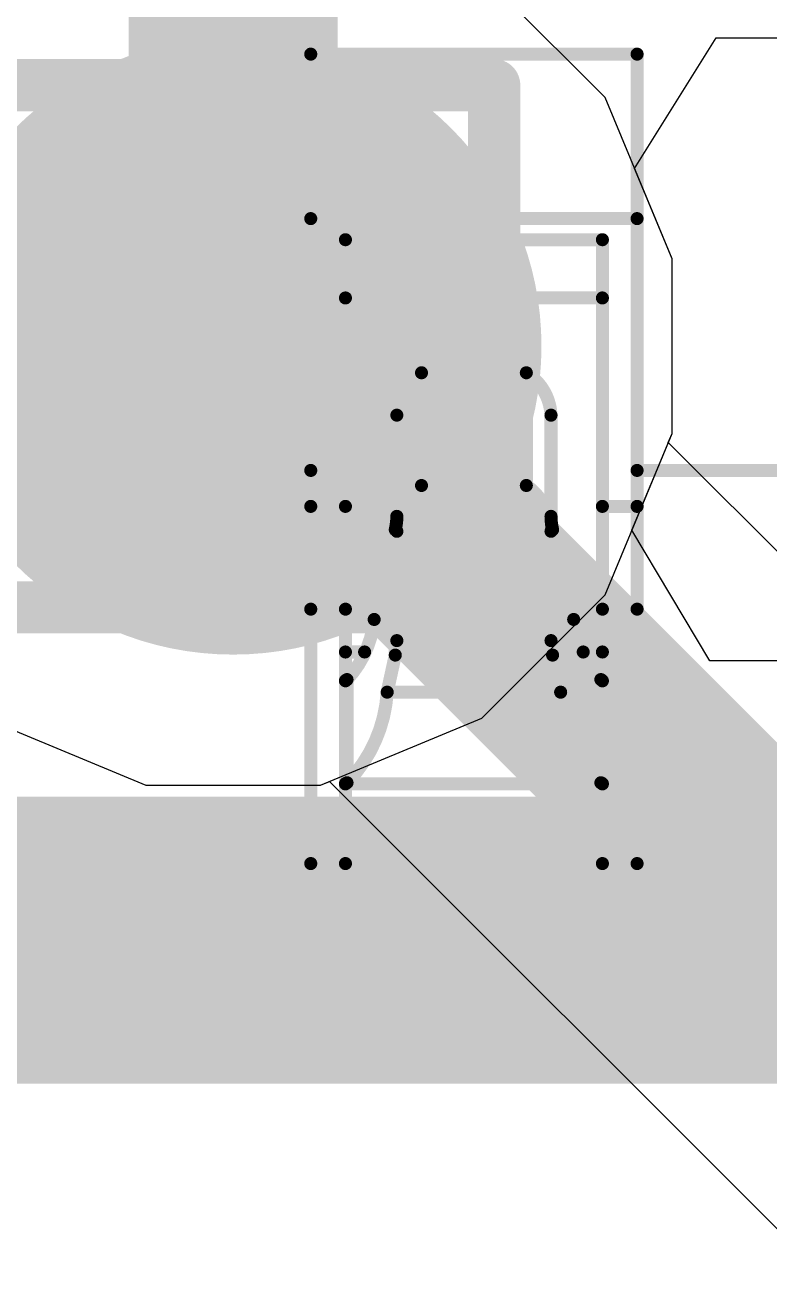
# Model space of a CAD drawing. Header units: inches. Extents: x -6 to 5433, y -4 to 5447.
# Drawn here: x 9.413 to 10.137, y 29.897 to 31.103 of the extents above; entities that cross this region are included whole.
import ezdxf

# ---------------------------------------------------------------- set-up
doc = ezdxf.new("R2010")
doc.units = ezdxf.units.IN
for name, color, linetype in [('Bottom Layer', 5, 'Continuous'), ('Drill Drawing', 1, 'Continuous'), ('Ground', 16, 'Continuous'), ('Mechanical 4', 56, 'Continuous'), ('Power', 76, 'Continuous'), ('Top Layer', 1, 'Continuous'), ('Via Holes', 16, 'Continuous')]:
    doc.layers.add(name, color=color, linetype=linetype)

msp = doc.modelspace()

# ---------------------------------------------------------------- hatches: boundary and pattern name
at = {"layer": 'Bottom Layer'}
h = msp.add_hatch(color=5, dxfattribs=at)
edge = h.paths.add_edge_path()
edge.add_arc((9.6156272, 30.79074868), 0.2999994, 0, 360)
at = {"layer": 'Ground'}
h = msp.add_hatch(color=16, dxfattribs=at)
edge = h.paths.add_edge_path()
edge.add_arc((9.6156272, 30.79074868), 0.2999994, 0, 360)
at = {"layer": 'Power'}
h = msp.add_hatch(color=76, dxfattribs=at)
edge = h.paths.add_edge_path()
edge.add_arc((9.6156272, 30.79074868), 0.2999994, 0, 360)
at = {"layer": 'Top Layer'}
h = msp.add_hatch(color=1, dxfattribs=at)
edge = h.paths.add_edge_path()
edge.add_arc((9.6156272, 30.79074868), 0.2999994, 0, 360)
at = {"layer": 'Via Holes'}
h = msp.add_hatch(color=7, dxfattribs=at)
edge = h.paths.add_edge_path()
edge.add_arc((9.6156272, 30.79074868), 0.1499997, 0, 360)

# ---------------------------------------------------------------- linework, layer by layer
at = {"layer": 'Bottom Layer'}
for p, q in [((9.977617839999999, 31.03262272), (9.85750124, 31.15273932)), ((10.0426266, 30.87568374), (9.977617839999999, 31.03262272)), ((10.0426266, 30.70581362), (10.0426266, 30.87568374)), ((10.00367062, 30.61177012), (10.0426266, 30.70581362)), ((10.07944644, 30.48476758), (10.00367062, 30.61177012)), ((14.45722534, 30.48476758), (10.07944644, 30.48476758))]:
    msp.add_line(p, q, dxfattribs=at)
for points in [[(9.6156272, 30.8719728, 0.2032, 0.2032, 0), (9.6156272, 32.2802758, 0.2032, 0.2032, 0)], [(9.6156272, 30.79074868, 0.2032, 0.2032, 0), (9.6156272, 30.8719728, 0.2032, 0.2032, 0)], [(4.55450194, 30.2128428, 0.2794, 0.2794, 0), (14.47733452, 30.2128428, 0.2794, 0.2794, 0)]]:
    msp.add_lwpolyline(points, format="xyseb", dxfattribs=at)
for points in [[(9.5648272, 30.8719728, 0.1016, 0.1016, 1), (9.6664272, 30.8719728, 0.1016, 0.1016, 1)], [(9.5648272, 30.8719728, 0.1016, 0.1016, 1), (9.6664272, 30.8719728, 0.1016, 0.1016, 1)], [(9.5648272, 30.79074868, 0.1016, 0.1016, 1), (9.6664272, 30.79074868, 0.1016, 0.1016, 1)]]:
    msp.add_lwpolyline(points, format="xyseb", close=True, dxfattribs=at)
at = {"layer": 'Drill Drawing'}
for points in [[(9.3616272, 31.04474868, 0.0508, 0.0508, 0), (9.8696272, 31.04474868, 0.0508, 0.0508, 0)], [(9.8696272, 30.53674868, 0.0508, 0.0508, 0), (9.8696272, 31.04474868, 0.0508, 0.0508, 0)], [(9.4632272, 30.94314868, 0.0508, 0.0508, 0), (9.7680272, 30.94314868, 0.0508, 0.0508, 0)], [(9.4632272, 30.63834868, 0.0508, 0.0508, 0), (9.4632272, 30.94314868, 0.0508, 0.0508, 0)], [(9.7680272, 30.63834868, 0.0508, 0.0508, 0), (9.7680272, 30.94314868, 0.0508, 0.0508, 0)], [(9.4632272, 30.63834868, 0.0508, 0.0508, 0), (9.7680272, 30.63834868, 0.0508, 0.0508, 0)], [(9.3616272, 30.53674868, 0.0508, 0.0508, 0), (9.8696272, 30.53674868, 0.0508, 0.0508, 0)]]:
    msp.add_lwpolyline(points, format="xyseb", dxfattribs=at)
for points in [[(9.8569272, 31.04474868, 0.0254, 0.0254, 1), (9.8823272, 31.04474868, 0.0254, 0.0254, 1)], [(9.8569272, 31.04474868, 0.0254, 0.0254, 1), (9.8823272, 31.04474868, 0.0254, 0.0254, 1)], [(9.4505272, 30.94314868, 0.0254, 0.0254, 1), (9.4759272, 30.94314868, 0.0254, 0.0254, 1)], [(9.4505272, 30.94314868, 0.0254, 0.0254, 1), (9.4759272, 30.94314868, 0.0254, 0.0254, 1)], [(9.7553272, 30.94314868, 0.0254, 0.0254, 1), (9.7807272, 30.94314868, 0.0254, 0.0254, 1)], [(9.7553272, 30.94314868, 0.0254, 0.0254, 1), (9.7807272, 30.94314868, 0.0254, 0.0254, 1)], [(9.4505272, 30.63834868, 0.0254, 0.0254, 1), (9.4759272, 30.63834868, 0.0254, 0.0254, 1)], [(9.4505272, 30.63834868, 0.0254, 0.0254, 1), (9.4759272, 30.63834868, 0.0254, 0.0254, 1)], [(9.7553272, 30.63834868, 0.0254, 0.0254, 1), (9.7807272, 30.63834868, 0.0254, 0.0254, 1)], [(9.7553272, 30.63834868, 0.0254, 0.0254, 1), (9.7807272, 30.63834868, 0.0254, 0.0254, 1)], [(9.8569272, 30.53674868, 0.0254, 0.0254, 1), (9.8823272, 30.53674868, 0.0254, 0.0254, 1)], [(9.8569272, 30.53674868, 0.0254, 0.0254, 1), (9.8823272, 30.53674868, 0.0254, 0.0254, 1)]]:
    msp.add_lwpolyline(points, format="xyseb", close=True, dxfattribs=at)
at = {"layer": 'Ground'}
for p, q in [((9.977617839999999, 31.03262272), (9.85750124, 31.15273932)), ((10.0426266, 30.87568374), (9.977617839999999, 31.03262272)), ((10.0426266, 30.70581362), (10.0426266, 30.87568374)), ((9.977617839999999, 30.54887464), (10.0426266, 30.70581362)), ((9.85750124, 30.42875804), (9.977617839999999, 30.54887464)), ((9.37375316, 30.42875804), (9.53069214, 30.36374928)), ((9.70056226, 30.36374928), (9.85750124, 30.42875804)), ((9.53069214, 30.36374928), (9.70056226, 30.36374928))]:
    msp.add_line(p, q, dxfattribs=at)
at = {"layer": 'Mechanical 4'}
for points in [[(9.691154099999999, 31.07494674, 0.0127, 0.0127, 0), (10.0086541, 31.07494674, 0.0127, 0.0127, 0)], [(9.691154099999999, 30.28744514, 0.0127, 0.0127, 0), (9.691154099999999, 31.07494674, 0.0127, 0.0127, 0)], [(10.0086541, 30.66994628, 0.0127, 0.0127, 0), (10.0086541, 31.07494674, 0.0127, 0.0127, 0)], [(9.691154099999999, 30.91494452, 0.0127, 0.0127, 0), (10.0086541, 30.91494452, 0.0127, 0.0127, 0)], [(9.72490562, 30.89440862, 0.0127, 0.0127, 0), (9.974905119999999, 30.89440862, 0.0127, 0.0127, 0)], [(9.72490562, 30.28744514, 0.0127, 0.0127, 0), (9.72490562, 30.89440862, 0.0127, 0.0127, 0)], [(9.974905119999999, 30.28744514, 0.0127, 0.0127, 0), (9.974905119999999, 30.89440862, 0.0127, 0.0127, 0)], [(9.72490562, 30.83773868, 0.0127, 0.0127, 0), (9.974905119999999, 30.83773868, 0.0127, 0.0127, 0)], [(9.774905519999999, 30.72369522, 0.0127, 0.0127, -0.2473774344944057), (9.7989136, 30.76494482, 0.0127, 0.0127, 0)], [(9.79891614, 30.76494482, 0.0127, 0.0127, 0), (9.900894599999999, 30.76494482, 0.0127, 0.0127, 0)], [(9.79891614, 30.65528286, 0.0127, 0.0127, 0), (9.79891614, 30.76494482, 0.0127, 0.0127, 0)], [(9.900894599999999, 30.65528286, 0.0127, 0.0127, 0), (9.900894599999999, 30.76494482, 0.0127, 0.0127, 0)], [(9.90089714, 30.76494482, 0.0127, 0.0127, -0.2473774344944055), (9.92490522, 30.72369522, 0.0127, 0.0127, 0)], [(9.774905519999999, 30.50434844, 0.0127, 0.0127, 0), (9.774905519999999, 30.72369522, 0.0127, 0.0127, 0)], [(9.92490522, 30.50434844, 0.0127, 0.0127, 0), (9.92490522, 30.72369522, 0.0127, 0.0127, 0)], [(9.3736541, 30.66994628, 0.0127, 0.0127, 0), (9.691154099999999, 30.66994628, 0.0127, 0.0127, 0)], [(10.0086541, 30.66994628, 0.0127, 0.0127, 0), (10.3261541, 30.66994628, 0.0127, 0.0127, 0)], [(10.0086541, 30.28744514, 0.0127, 0.0127, 0), (10.0086541, 30.66994628, 0.0127, 0.0127, 0)], [(9.774905519999999, 30.61071348, 0.0127, 0.0127, -0.2374800627721871), (9.7989136, 30.6552854, 0.0127, 0.0127, 0)], [(9.79891614, 30.65528286, 0.0127, 0.0127, 0), (9.900894599999999, 30.65528286, 0.0127, 0.0127, 0)], [(9.90089714, 30.6552854, 0.0127, 0.0127, -0.2374800627721868), (9.92490522, 30.61071348, 0.0127, 0.0127, 0)], [(9.691154099999999, 30.63494508, 0.0127, 0.0127, 0), (9.72490562, 30.63494508, 0.0127, 0.0127, 0)], [(9.974905119999999, 30.63494508, 0.0127, 0.0127, 0), (10.0086541, 30.63494508, 0.0127, 0.0127, 0)], [(9.774905519999999, 30.62525752, 0.0127, 0.0127, -0.05786385222358645), (9.773386599999998, 30.61223494, 0.0127, 0.0127, 0)], [(9.92642414, 30.61223494, 0.0127, 0.0127, -0.05786385222314867), (9.92490522, 30.62525752, 0.0127, 0.0127, 0)], [(9.752863399999999, 30.5249453, 0.0127, 0.0127, 0), (9.773386599999998, 30.61223494, 0.0127, 0.0127, 0)], [(9.773386599999998, 30.49027684, 0.0127, 0.0127, 0), (9.773386599999998, 30.61223494, 0.0127, 0.0127, 0)], [(9.92642414, 30.61223494, 0.0127, 0.0127, 0), (9.9469448, 30.5249453, 0.0127, 0.0127, 0)], [(9.92642414, 30.49027684, 0.0127, 0.0127, 0), (9.92642414, 30.61223494, 0.0127, 0.0127, 0)], [(9.691154099999999, 30.53494528, 0.0127, 0.0127, 0), (9.72490562, 30.53494528, 0.0127, 0.0127, 0)], [(9.974905119999999, 30.53494528, 0.0127, 0.0127, 0), (10.0086541, 30.53494528, 0.0127, 0.0127, 0)], [(9.75286594, 30.52494784, 0.0127, 0.0127, -0.1625906327552088), (9.72642454, 30.46645418, 0.0127, 0.0127, 0)], [(9.973386199999998, 30.46645418, 0.0127, 0.0127, -0.1625906327552086), (9.9469448, 30.52494784, 0.0127, 0.0127, 0)], [(9.774905519999999, 30.50434844, 0.0127, 0.0127, -0.05365793627952005), (9.773386599999998, 30.49027684, 0.0127, 0.0127, 0)], [(9.92642414, 30.49027684, 0.0127, 0.0127, -0.0536579362795205), (9.92490522, 30.50434844, 0.0127, 0.0127, 0)], [(9.72490562, 30.49328166, 0.0127, 0.0127, 0), (9.743566999999999, 30.49328166, 0.0127, 0.0127, 0)], [(9.765532919999998, 30.45417836, 0.0127, 0.0127, 0), (9.773386599999998, 30.49027684, 0.0127, 0.0127, 0)], [(9.92642414, 30.49027684, 0.0127, 0.0127, 0), (9.93427782, 30.45417836, 0.0127, 0.0127, 0)], [(9.95624374, 30.49328166, 0.0127, 0.0127, 0), (9.974905119999999, 30.49328166, 0.0127, 0.0127, 0)], [(9.725152, 30.46559312, 0.0127, 0.0127, -0.02446223675025023), (9.725289159999999, 30.4657125, 0.0127, 0.0127, 0)], [(9.7252917, 30.46570996, 0.0127, 0.0127, -0.01372918957908122), (9.7254695, 30.46584458, 0.0127, 0.0127, 0)], [(9.7254695, 30.46584458, 0.0127, 0.0127, -0.008119992630776871), (9.725680319999999, 30.46598682, 0.0127, 0.0127, 0)], [(9.72567778, 30.46598936, 0.0127, 0.0127, -0.004820635627632381), (9.725914, 30.46613922, 0.0127, 0.0127, 0)], [(9.725914, 30.46613922, 0.0127, 0.0127, 0), (9.72642454, 30.46645418, 0.0127, 0.0127, 0)], [(9.72642454, 30.36607592, 0.0127, 0.0127, 0), (9.72642454, 30.46645418, 0.0127, 0.0127, 0)], [(9.973386199999998, 30.46645418, 0.0127, 0.0127, 0), (9.9736529, 30.46629416, 0.0127, 0.0127, 0)], [(9.973386199999998, 30.36607592, 0.0127, 0.0127, 0), (9.973386199999998, 30.46645418, 0.0127, 0.0127, 0)], [(9.9736529, 30.46629416, 0.0127, 0.0127, 0), (9.97391198, 30.46613414, 0.0127, 0.0127, 0)], [(9.97390944, 30.4661316, 0.0127, 0.0127, -0.006054857866160066), (9.9741482, 30.46598174, 0.0127, 0.0127, 0)], [(9.974150739999999, 30.46598428, 0.0127, 0.0127, -0.0107369692733791), (9.974356479999999, 30.46584204, 0.0127, 0.0127, 0)], [(9.974356479999999, 30.4658395, 0.0127, 0.0127, -0.0185623709635846), (9.97452158, 30.4657125, 0.0127, 0.0127, 0)], [(9.97452158, 30.46571504, 0.0127, 0.0127, -0.02338621049356624), (9.97464604, 30.4655982, 0.0127, 0.0127, 0)], [(9.72490562, 30.46521466, 0.0127, 0.0127, -0.01102176072672836), (9.724941179999998, 30.46530102, 0.0127, 0.0127, 0)], [(9.724941179999998, 30.46530102, 0.0127, 0.0127, -0.02840440640383956), (9.7249869, 30.46538992, 0.0127, 0.0127, 0)], [(9.7249869, 30.46538992, 0.0127, 0.0127, -0.03504147046884615), (9.72505294, 30.46548644, 0.0127, 0.0127, 0)], [(9.72505294, 30.46548644, 0.0127, 0.0127, -0.03231858316126288), (9.725152, 30.46559312, 0.0127, 0.0127, 0)], [(9.765532919999998, 30.4541809, 0.0127, 0.0127, -0.1798939642534223), (9.72642454, 30.36607592, 0.0127, 0.0127, 0)], [(9.765532919999998, 30.45417836, 0.0127, 0.0127, 0), (9.93427782, 30.45417836, 0.0127, 0.0127, 0)], [(9.973386199999998, 30.36607592, 0.0127, 0.0127, -0.1798939642534224), (9.93427782, 30.4541809, 0.0127, 0.0127, 0)], [(9.97464604, 30.46559565999999, 0.0127, 0.0127, -0.05432145112653881), (9.97480606, 30.465395, 0.0127, 0.0127, 0)], [(9.9748086, 30.46539754, 0.0127, 0.0127, -0.02859688052508935), (9.97490766, 30.46521466, 0.0127, 0.0127, 0)], [(9.72490562, 30.36514628, 0.0127, 0.0127, -0.01323430979755779), (9.724941179999998, 30.36521231999999, 0.0127, 0.0127, 0)], [(9.72490562, 30.36494562, 0.0127, 0.0127, 0), (9.974905119999999, 30.36494562, 0.0127, 0.0127, 0)], [(9.724941179999998, 30.36521231999999, 0.0127, 0.0127, -0.0326886291119047), (9.7249869, 30.36528089999999, 0.0127, 0.0127, 0)], [(9.7249869, 30.36527582, 0.0127, 0.0127, -0.03744583034030021), (9.72505294, 30.36534948, 0.0127, 0.0127, 0)], [(9.72505294, 30.36534948, 0.0127, 0.0127, -0.03188120464724933), (9.725152, 30.36542822, 0.0127, 0.0127, 0)], [(9.725149459999999, 30.36543076, 0.0127, 0.0127, -0.02261994769567007), (9.725289159999999, 30.3655222, 0.0127, 0.0127, 0)], [(9.725289159999999, 30.36551966, 0.0127, 0.0127, -0.01220889250601267), (9.72546696, 30.36561872, 0.0127, 0.0127, 0)], [(9.72546696, 30.36561872, 0.0127, 0.0127, -0.007070305423330079), (9.72567778, 30.3657254, 0.0127, 0.0127, 0)], [(9.72567778, 30.3657254, 0.0127, 0.0127, 0), (9.725914, 30.3658397, 0.0127, 0.0127, 0)], [(9.725914, 30.3658397, 0.0127, 0.0127, 0), (9.72642454, 30.36607592, 0.0127, 0.0127, 0)], [(9.973386199999998, 30.36607592, 0.0127, 0.0127, 0), (9.9736529, 30.365954, 0.0127, 0.0127, 0)], [(9.9736529, 30.365954, 0.0127, 0.0127, 0), (9.97391198, 30.36583716, 0.0127, 0.0127, 0)], [(9.97391198, 30.36583716, 0.0127, 0.0127, -0.005205334041527437), (9.974150739999999, 30.3657254, 0.0127, 0.0127, 0)], [(9.9741482, 30.36572286, 0.0127, 0.0127, -0.009375622332662158), (9.97435394, 30.36561618, 0.0127, 0.0127, 0)], [(9.97435394, 30.36561618, 0.0127, 0.0127, -0.01668702488836199), (9.97452158, 30.36551966, 0.0127, 0.0127, 0)], [(9.97452158, 30.36551966, 0.0127, 0.0127, -0.02199391689769348), (9.97464604, 30.3654333, 0.0127, 0.0127, 0)], [(9.974643499999999, 30.3654333, 0.0127, 0.0127, -0.02675089189588131), (9.97473748, 30.36535456, 0.0127, 0.0127, 0)], [(9.97474002, 30.36535456, 0.0127, 0.0127, -0.02828763806460668), (9.9748086, 30.36528344, 0.0127, 0.0127, 0)], [(9.9748086, 30.36528344, 0.0127, 0.0127, -0.03260546161740036), (9.974905119999999, 30.36514628, 0.0127, 0.0127, 0)], [(9.691154099999999, 30.28744514, 0.0127, 0.0127, 0), (10.0086541, 30.28744514, 0.0127, 0.0127, 0)]]:
    msp.add_lwpolyline(points, format="xyseb", dxfattribs=at)
for points in [[(9.6879791, 31.07494674, 0.00635, 0.00635, 1), (9.6943291, 31.07494674, 0.00635, 0.00635, 1)], [(9.6879791, 31.07494674, 0.00635, 0.00635, 1), (9.6943291, 31.07494674, 0.00635, 0.00635, 1)], [(10.0054791, 31.07494674, 0.00635, 0.00635, 1), (10.0118291, 31.07494674, 0.00635, 0.00635, 1)], [(10.0054791, 31.07494674, 0.00635, 0.00635, 1), (10.0118291, 31.07494674, 0.00635, 0.00635, 1)], [(9.6879791, 30.91494452, 0.00635, 0.00635, 1), (9.6943291, 30.91494452, 0.00635, 0.00635, 1)], [(10.0054791, 30.91494452, 0.00635, 0.00635, 1), (10.0118291, 30.91494452, 0.00635, 0.00635, 1)], [(9.721730619999999, 30.89440862, 0.00635, 0.00635, 1), (9.728080619999998, 30.89440862, 0.00635, 0.00635, 1)], [(9.721730619999999, 30.89440862, 0.00635, 0.00635, 1), (9.728080619999998, 30.89440862, 0.00635, 0.00635, 1)], [(9.971730119999998, 30.89440862, 0.00635, 0.00635, 1), (9.97808012, 30.89440862, 0.00635, 0.00635, 1)], [(9.971730119999998, 30.89440862, 0.00635, 0.00635, 1), (9.97808012, 30.89440862, 0.00635, 0.00635, 1)], [(9.721730619999999, 30.83773868, 0.00635, 0.00635, 1), (9.728080619999998, 30.83773868, 0.00635, 0.00635, 1)], [(9.971730119999998, 30.83773868, 0.00635, 0.00635, 1), (9.97808012, 30.83773868, 0.00635, 0.00635, 1)], [(9.795738599999998, 30.76494482, 0.00635, 0.00635, 1), (9.8020886, 30.76494482, 0.00635, 0.00635, 1)], [(9.795741139999999, 30.76494482, 0.00635, 0.00635, 1), (9.80209114, 30.76494482, 0.00635, 0.00635, 1)], [(9.795741139999999, 30.76494482, 0.00635, 0.00635, 1), (9.80209114, 30.76494482, 0.00635, 0.00635, 1)], [(9.8977196, 30.76494482, 0.00635, 0.00635, 1), (9.9040696, 30.76494482, 0.00635, 0.00635, 1)], [(9.8977196, 30.76494482, 0.00635, 0.00635, 1), (9.9040696, 30.76494482, 0.00635, 0.00635, 1)], [(9.89772214, 30.76494482, 0.00635, 0.00635, 1), (9.904072139999998, 30.76494482, 0.00635, 0.00635, 1)], [(9.77173052, 30.72369522, 0.00635, 0.00635, 1), (9.77808052, 30.72369522, 0.00635, 0.00635, 1)], [(9.77173052, 30.72369522, 0.00635, 0.00635, 1), (9.77808052, 30.72369522, 0.00635, 0.00635, 1)], [(9.921730219999999, 30.72369522, 0.00635, 0.00635, 1), (9.928080219999998, 30.72369522, 0.00635, 0.00635, 1)], [(9.921730219999999, 30.72369522, 0.00635, 0.00635, 1), (9.928080219999998, 30.72369522, 0.00635, 0.00635, 1)], [(9.6879791, 30.66994628, 0.00635, 0.00635, 1), (9.6943291, 30.66994628, 0.00635, 0.00635, 1)], [(10.0054791, 30.66994628, 0.00635, 0.00635, 1), (10.0118291, 30.66994628, 0.00635, 0.00635, 1)], [(10.0054791, 30.66994628, 0.00635, 0.00635, 1), (10.0118291, 30.66994628, 0.00635, 0.00635, 1)], [(10.0054791, 30.66994628, 0.00635, 0.00635, 1), (10.0118291, 30.66994628, 0.00635, 0.00635, 1)], [(9.795738599999998, 30.6552854, 0.00635, 0.00635, 1), (9.8020886, 30.6552854, 0.00635, 0.00635, 1)], [(9.795741139999999, 30.65528286, 0.00635, 0.00635, 1), (9.80209114, 30.65528286, 0.00635, 0.00635, 1)], [(9.795741139999999, 30.65528286, 0.00635, 0.00635, 1), (9.80209114, 30.65528286, 0.00635, 0.00635, 1)], [(9.8977196, 30.65528286, 0.00635, 0.00635, 1), (9.9040696, 30.65528286, 0.00635, 0.00635, 1)], [(9.8977196, 30.65528286, 0.00635, 0.00635, 1), (9.9040696, 30.65528286, 0.00635, 0.00635, 1)], [(9.89772214, 30.6552854, 0.00635, 0.00635, 1), (9.904072139999998, 30.6552854, 0.00635, 0.00635, 1)], [(9.6879791, 30.63494508, 0.00635, 0.00635, 1), (9.6943291, 30.63494508, 0.00635, 0.00635, 1)], [(9.721730619999999, 30.63494508, 0.00635, 0.00635, 1), (9.728080619999998, 30.63494508, 0.00635, 0.00635, 1)], [(9.971730119999998, 30.63494508, 0.00635, 0.00635, 1), (9.97808012, 30.63494508, 0.00635, 0.00635, 1)], [(10.0054791, 30.63494508, 0.00635, 0.00635, 1), (10.0118291, 30.63494508, 0.00635, 0.00635, 1)], [(9.77173052, 30.62525752, 0.00635, 0.00635, 1), (9.77808052, 30.62525752, 0.00635, 0.00635, 1)], [(9.921730219999999, 30.62525752, 0.00635, 0.00635, 1), (9.928080219999998, 30.62525752, 0.00635, 0.00635, 1)], [(9.7702116, 30.61223494, 0.00635, 0.00635, 1), (9.7765616, 30.61223494, 0.00635, 0.00635, 1)], [(9.7702116, 30.61223494, 0.00635, 0.00635, 1), (9.7765616, 30.61223494, 0.00635, 0.00635, 1)], [(9.7702116, 30.61223494, 0.00635, 0.00635, 1), (9.7765616, 30.61223494, 0.00635, 0.00635, 1)], [(9.77173052, 30.61071348, 0.00635, 0.00635, 1), (9.77808052, 30.61071348, 0.00635, 0.00635, 1)], [(9.921730219999999, 30.61071348, 0.00635, 0.00635, 1), (9.928080219999998, 30.61071348, 0.00635, 0.00635, 1)], [(9.92324914, 30.61223494, 0.00635, 0.00635, 1), (9.929599139999999, 30.61223494, 0.00635, 0.00635, 1)], [(9.92324914, 30.61223494, 0.00635, 0.00635, 1), (9.929599139999999, 30.61223494, 0.00635, 0.00635, 1)], [(9.92324914, 30.61223494, 0.00635, 0.00635, 1), (9.929599139999999, 30.61223494, 0.00635, 0.00635, 1)], [(9.6879791, 30.53494528, 0.00635, 0.00635, 1), (9.6943291, 30.53494528, 0.00635, 0.00635, 1)], [(9.721730619999999, 30.53494528, 0.00635, 0.00635, 1), (9.728080619999998, 30.53494528, 0.00635, 0.00635, 1)], [(9.971730119999998, 30.53494528, 0.00635, 0.00635, 1), (9.97808012, 30.53494528, 0.00635, 0.00635, 1)], [(10.0054791, 30.53494528, 0.00635, 0.00635, 1), (10.0118291, 30.53494528, 0.00635, 0.00635, 1)], [(9.7496884, 30.5249453, 0.00635, 0.00635, 1), (9.7560384, 30.5249453, 0.00635, 0.00635, 1)], [(9.74969094, 30.52494784, 0.00635, 0.00635, 1), (9.75604094, 30.52494784, 0.00635, 0.00635, 1)], [(9.943769799999998, 30.52494784, 0.00635, 0.00635, 1), (9.9501198, 30.52494784, 0.00635, 0.00635, 1)], [(9.943769799999998, 30.5249453, 0.00635, 0.00635, 1), (9.9501198, 30.5249453, 0.00635, 0.00635, 1)], [(9.77173052, 30.50434844, 0.00635, 0.00635, 1), (9.77808052, 30.50434844, 0.00635, 0.00635, 1)], [(9.77173052, 30.50434844, 0.00635, 0.00635, 1), (9.77808052, 30.50434844, 0.00635, 0.00635, 1)], [(9.921730219999999, 30.50434844, 0.00635, 0.00635, 1), (9.928080219999998, 30.50434844, 0.00635, 0.00635, 1)], [(9.921730219999999, 30.50434844, 0.00635, 0.00635, 1), (9.928080219999998, 30.50434844, 0.00635, 0.00635, 1)], [(9.721730619999999, 30.49328166, 0.00635, 0.00635, 1), (9.728080619999998, 30.49328166, 0.00635, 0.00635, 1)], [(9.740392, 30.49328166, 0.00635, 0.00635, 1), (9.746742, 30.49328166, 0.00635, 0.00635, 1)], [(9.7702116, 30.49027684, 0.00635, 0.00635, 1), (9.7765616, 30.49027684, 0.00635, 0.00635, 1)], [(9.7702116, 30.49027684, 0.00635, 0.00635, 1), (9.7765616, 30.49027684, 0.00635, 0.00635, 1)], [(9.7702116, 30.49027684, 0.00635, 0.00635, 1), (9.7765616, 30.49027684, 0.00635, 0.00635, 1)], [(9.92324914, 30.49027684, 0.00635, 0.00635, 1), (9.929599139999999, 30.49027684, 0.00635, 0.00635, 1)], [(9.92324914, 30.49027684, 0.00635, 0.00635, 1), (9.929599139999999, 30.49027684, 0.00635, 0.00635, 1)], [(9.92324914, 30.49027684, 0.00635, 0.00635, 1), (9.929599139999999, 30.49027684, 0.00635, 0.00635, 1)], [(9.953068739999999, 30.49328166, 0.00635, 0.00635, 1), (9.959418739999998, 30.49328166, 0.00635, 0.00635, 1)], [(9.971730119999998, 30.49328166, 0.00635, 0.00635, 1), (9.97808012, 30.49328166, 0.00635, 0.00635, 1)], [(9.72211416, 30.4657125, 0.00635, 0.00635, 1), (9.728464159999998, 30.4657125, 0.00635, 0.00635, 1)], [(9.722116699999999, 30.46570996, 0.00635, 0.00635, 1), (9.728466699999998, 30.46570996, 0.00635, 0.00635, 1)], [(9.722294499999999, 30.46584458, 0.00635, 0.00635, 1), (9.7286445, 30.46584458, 0.00635, 0.00635, 1)], [(9.722294499999999, 30.46584458, 0.00635, 0.00635, 1), (9.7286445, 30.46584458, 0.00635, 0.00635, 1)], [(9.72250278, 30.46598936, 0.00635, 0.00635, 1), (9.72885278, 30.46598936, 0.00635, 0.00635, 1)], [(9.72250532, 30.46598682, 0.00635, 0.00635, 1), (9.728855320000001, 30.46598682, 0.00635, 0.00635, 1)], [(9.722738999999999, 30.46613922, 0.00635, 0.00635, 1), (9.729089, 30.46613922, 0.00635, 0.00635, 1)], [(9.722738999999999, 30.46613922, 0.00635, 0.00635, 1), (9.729089, 30.46613922, 0.00635, 0.00635, 1)], [(9.72324954, 30.46645418, 0.00635, 0.00635, 1), (9.729599539999999, 30.46645418, 0.00635, 0.00635, 1)], [(9.72324954, 30.46645418, 0.00635, 0.00635, 1), (9.729599539999999, 30.46645418, 0.00635, 0.00635, 1)], [(9.72324954, 30.46645418, 0.00635, 0.00635, 1), (9.729599539999999, 30.46645418, 0.00635, 0.00635, 1)], [(9.9702112, 30.46645418, 0.00635, 0.00635, 1), (9.976561199999999, 30.46645418, 0.00635, 0.00635, 1)], [(9.9702112, 30.46645418, 0.00635, 0.00635, 1), (9.976561199999999, 30.46645418, 0.00635, 0.00635, 1)], [(9.9702112, 30.46645418, 0.00635, 0.00635, 1), (9.976561199999999, 30.46645418, 0.00635, 0.00635, 1)], [(9.9704779, 30.46629416, 0.00635, 0.00635, 1), (9.976827899999998, 30.46629416, 0.00635, 0.00635, 1)], [(9.9704779, 30.46629416, 0.00635, 0.00635, 1), (9.976827899999998, 30.46629416, 0.00635, 0.00635, 1)], [(9.97073444, 30.4661316, 0.00635, 0.00635, 1), (9.977084439999999, 30.4661316, 0.00635, 0.00635, 1)], [(9.970736979999998, 30.46613414, 0.00635, 0.00635, 1), (9.97708698, 30.46613414, 0.00635, 0.00635, 1)], [(9.9709732, 30.46598174, 0.00635, 0.00635, 1), (9.977323199999999, 30.46598174, 0.00635, 0.00635, 1)], [(9.97097574, 30.46598428, 0.00635, 0.00635, 1), (9.97732574, 30.46598428, 0.00635, 0.00635, 1)], [(9.971181479999998, 30.46584204, 0.00635, 0.00635, 1), (9.97753148, 30.46584204, 0.00635, 0.00635, 1)], [(9.971181479999998, 30.4658395, 0.00635, 0.00635, 1), (9.97753148, 30.4658395, 0.00635, 0.00635, 1)], [(9.971346579999999, 30.46571504, 0.00635, 0.00635, 1), (9.97769658, 30.46571504, 0.00635, 0.00635, 1)], [(9.971346579999999, 30.4657125, 0.00635, 0.00635, 1), (9.97769658, 30.4657125, 0.00635, 0.00635, 1)], [(9.721730619999999, 30.46521466, 0.00635, 0.00635, 1), (9.728080619999998, 30.46521466, 0.00635, 0.00635, 1)], [(9.72176618, 30.46530102, 0.00635, 0.00635, 1), (9.72811618, 30.46530102, 0.00635, 0.00635, 1)], [(9.72176618, 30.46530102, 0.00635, 0.00635, 1), (9.72811618, 30.46530102, 0.00635, 0.00635, 1)], [(9.721811899999999, 30.46538992, 0.00635, 0.00635, 1), (9.7281619, 30.46538992, 0.00635, 0.00635, 1)], [(9.721811899999999, 30.46538992, 0.00635, 0.00635, 1), (9.7281619, 30.46538992, 0.00635, 0.00635, 1)], [(9.72187794, 30.46548644, 0.00635, 0.00635, 1), (9.728227939999998, 30.46548644, 0.00635, 0.00635, 1)], [(9.72187794, 30.46548644, 0.00635, 0.00635, 1), (9.728227939999998, 30.46548644, 0.00635, 0.00635, 1)], [(9.721976999999999, 30.46559312, 0.00635, 0.00635, 1), (9.728326999999998, 30.46559312, 0.00635, 0.00635, 1)], [(9.721976999999999, 30.46559312, 0.00635, 0.00635, 1), (9.728326999999998, 30.46559312, 0.00635, 0.00635, 1)], [(9.76235792, 30.4541809, 0.00635, 0.00635, 1), (9.76870792, 30.4541809, 0.00635, 0.00635, 1)], [(9.76235792, 30.45417836, 0.00635, 0.00635, 1), (9.76870792, 30.45417836, 0.00635, 0.00635, 1)], [(9.76235792, 30.45417836, 0.00635, 0.00635, 1), (9.76870792, 30.45417836, 0.00635, 0.00635, 1)], [(9.93110282, 30.4541809, 0.00635, 0.00635, 1), (9.937452819999999, 30.4541809, 0.00635, 0.00635, 1)], [(9.93110282, 30.45417836, 0.00635, 0.00635, 1), (9.937452819999999, 30.45417836, 0.00635, 0.00635, 1)], [(9.93110282, 30.45417836, 0.00635, 0.00635, 1), (9.937452819999999, 30.45417836, 0.00635, 0.00635, 1)], [(9.97147104, 30.4655982, 0.00635, 0.00635, 1), (9.97782104, 30.4655982, 0.00635, 0.00635, 1)], [(9.97147104, 30.46559565999999, 0.00635, 0.00635, 1), (9.97782104, 30.46559565999999, 0.00635, 0.00635, 1)], [(9.971631059999998, 30.465395, 0.00635, 0.00635, 1), (9.97798106, 30.465395, 0.00635, 0.00635, 1)], [(9.971633599999999, 30.46539754, 0.00635, 0.00635, 1), (9.9779836, 30.46539754, 0.00635, 0.00635, 1)], [(9.971732659999999, 30.46521466, 0.00635, 0.00635, 1), (9.97808266, 30.46521466, 0.00635, 0.00635, 1)], [(9.721730619999999, 30.36514628, 0.00635, 0.00635, 1), (9.728080619999998, 30.36514628, 0.00635, 0.00635, 1)], [(9.721730619999999, 30.36494562, 0.00635, 0.00635, 1), (9.728080619999998, 30.36494562, 0.00635, 0.00635, 1)], [(9.72176618, 30.36521231999999, 0.00635, 0.00635, 1), (9.72811618, 30.36521231999999, 0.00635, 0.00635, 1)], [(9.72176618, 30.36521231999999, 0.00635, 0.00635, 1), (9.72811618, 30.36521231999999, 0.00635, 0.00635, 1)], [(9.721811899999999, 30.36528089999999, 0.00635, 0.00635, 1), (9.7281619, 30.36528089999999, 0.00635, 0.00635, 1)], [(9.721811899999999, 30.36527582, 0.00635, 0.00635, 1), (9.7281619, 30.36527582, 0.00635, 0.00635, 1)], [(9.72187794, 30.36534948, 0.00635, 0.00635, 1), (9.728227939999998, 30.36534948, 0.00635, 0.00635, 1)], [(9.72187794, 30.36534948, 0.00635, 0.00635, 1), (9.728227939999998, 30.36534948, 0.00635, 0.00635, 1)], [(9.72197446, 30.36543076, 0.00635, 0.00635, 1), (9.72832446, 30.36543076, 0.00635, 0.00635, 1)], [(9.721976999999999, 30.36542822, 0.00635, 0.00635, 1), (9.728326999999998, 30.36542822, 0.00635, 0.00635, 1)], [(9.72211416, 30.3655222, 0.00635, 0.00635, 1), (9.728464159999998, 30.3655222, 0.00635, 0.00635, 1)], [(9.72211416, 30.36551966, 0.00635, 0.00635, 1), (9.728464159999998, 30.36551966, 0.00635, 0.00635, 1)], [(9.72229196, 30.36561872, 0.00635, 0.00635, 1), (9.72864196, 30.36561872, 0.00635, 0.00635, 1)], [(9.72229196, 30.36561872, 0.00635, 0.00635, 1), (9.72864196, 30.36561872, 0.00635, 0.00635, 1)], [(9.72250278, 30.3657254, 0.00635, 0.00635, 1), (9.72885278, 30.3657254, 0.00635, 0.00635, 1)], [(9.72250278, 30.3657254, 0.00635, 0.00635, 1), (9.72885278, 30.3657254, 0.00635, 0.00635, 1)], [(9.722738999999999, 30.3658397, 0.00635, 0.00635, 1), (9.729089, 30.3658397, 0.00635, 0.00635, 1)], [(9.722738999999999, 30.3658397, 0.00635, 0.00635, 1), (9.729089, 30.3658397, 0.00635, 0.00635, 1)], [(9.72324954, 30.36607592, 0.00635, 0.00635, 1), (9.729599539999999, 30.36607592, 0.00635, 0.00635, 1)], [(9.72324954, 30.36607592, 0.00635, 0.00635, 1), (9.729599539999999, 30.36607592, 0.00635, 0.00635, 1)], [(9.72324954, 30.36607592, 0.00635, 0.00635, 1), (9.729599539999999, 30.36607592, 0.00635, 0.00635, 1)], [(9.9702112, 30.36607592, 0.00635, 0.00635, 1), (9.976561199999999, 30.36607592, 0.00635, 0.00635, 1)], [(9.9702112, 30.36607592, 0.00635, 0.00635, 1), (9.976561199999999, 30.36607592, 0.00635, 0.00635, 1)], [(9.9702112, 30.36607592, 0.00635, 0.00635, 1), (9.976561199999999, 30.36607592, 0.00635, 0.00635, 1)], [(9.9704779, 30.365954, 0.00635, 0.00635, 1), (9.976827899999998, 30.365954, 0.00635, 0.00635, 1)], [(9.9704779, 30.365954, 0.00635, 0.00635, 1), (9.976827899999998, 30.365954, 0.00635, 0.00635, 1)], [(9.970736979999998, 30.36583716, 0.00635, 0.00635, 1), (9.97708698, 30.36583716, 0.00635, 0.00635, 1)], [(9.970736979999998, 30.36583716, 0.00635, 0.00635, 1), (9.97708698, 30.36583716, 0.00635, 0.00635, 1)], [(9.9709732, 30.36572286, 0.00635, 0.00635, 1), (9.977323199999999, 30.36572286, 0.00635, 0.00635, 1)], [(9.97097574, 30.3657254, 0.00635, 0.00635, 1), (9.97732574, 30.3657254, 0.00635, 0.00635, 1)], [(9.971178939999998, 30.36561618, 0.00635, 0.00635, 1), (9.97752894, 30.36561618, 0.00635, 0.00635, 1)], [(9.971178939999998, 30.36561618, 0.00635, 0.00635, 1), (9.97752894, 30.36561618, 0.00635, 0.00635, 1)], [(9.971346579999999, 30.36551966, 0.00635, 0.00635, 1), (9.97769658, 30.36551966, 0.00635, 0.00635, 1)], [(9.971346579999999, 30.36551966, 0.00635, 0.00635, 1), (9.97769658, 30.36551966, 0.00635, 0.00635, 1)], [(9.9714685, 30.3654333, 0.00635, 0.00635, 1), (9.9778185, 30.3654333, 0.00635, 0.00635, 1)], [(9.97147104, 30.3654333, 0.00635, 0.00635, 1), (9.97782104, 30.3654333, 0.00635, 0.00635, 1)], [(9.97156248, 30.36535456, 0.00635, 0.00635, 1), (9.977912479999999, 30.36535456, 0.00635, 0.00635, 1)], [(9.97156502, 30.36535456, 0.00635, 0.00635, 1), (9.97791502, 30.36535456, 0.00635, 0.00635, 1)], [(9.971633599999999, 30.36528344, 0.00635, 0.00635, 1), (9.9779836, 30.36528344, 0.00635, 0.00635, 1)], [(9.971633599999999, 30.36528344, 0.00635, 0.00635, 1), (9.9779836, 30.36528344, 0.00635, 0.00635, 1)], [(9.971730119999998, 30.36514628, 0.00635, 0.00635, 1), (9.97808012, 30.36514628, 0.00635, 0.00635, 1)], [(9.971730119999998, 30.36494562, 0.00635, 0.00635, 1), (9.97808012, 30.36494562, 0.00635, 0.00635, 1)], [(9.6879791, 30.28744514, 0.00635, 0.00635, 1), (9.6943291, 30.28744514, 0.00635, 0.00635, 1)], [(9.6879791, 30.28744514, 0.00635, 0.00635, 1), (9.6943291, 30.28744514, 0.00635, 0.00635, 1)], [(9.721730619999999, 30.28744514, 0.00635, 0.00635, 1), (9.728080619999998, 30.28744514, 0.00635, 0.00635, 1)], [(9.971730119999998, 30.28744514, 0.00635, 0.00635, 1), (9.97808012, 30.28744514, 0.00635, 0.00635, 1)], [(10.0054791, 30.28744514, 0.00635, 0.00635, 1), (10.0118291, 30.28744514, 0.00635, 0.00635, 1)], [(10.0054791, 30.28744514, 0.00635, 0.00635, 1), (10.0118291, 30.28744514, 0.00635, 0.00635, 1)]]:
    msp.add_lwpolyline(points, format="xyseb", close=True, dxfattribs=at)
at = {"layer": 'Power'}
for p, q in [((9.977617839999999, 31.03262272), (9.85750124, 31.15273932)), ((10.0426266, 30.87568374), (9.977617839999999, 31.03262272)), ((10.0426266, 30.70581362), (10.0426266, 30.87568374)), ((10.0389817, 30.69701506), (10.0426266, 30.70581362)), ((10.74278522, 29.99321154), (10.0389817, 30.69701506)), ((9.37375316, 30.42875804), (9.53069214, 30.36374928)), ((9.53069214, 30.36374928), (9.70056226, 30.36374928)), ((9.70056226, 30.36374928), (9.709360819999999, 30.36739418)), ((9.709360819999999, 30.36739418), (10.34489676, 29.73185824))]:
    msp.add_line(p, q, dxfattribs=at)
msp.add_lwpolyline([(9.6156272, 30.79074868, 0.2032, 0.2032, 0), (10.57797478, 29.8284011, 0.2032, 0.2032, 0)], format="xyseb", dxfattribs=at)
msp.add_lwpolyline([(9.5648272, 30.79074868, 0.1016, 0.1016, 1), (9.6664272, 30.79074868, 0.1016, 0.1016, 1)], format="xyseb", close=True, dxfattribs=at)
at = {"layer": 'Top Layer'}
for p, q in [((10.00614712, 30.96374554), (10.08542814, 31.09074808)), ((10.08542814, 31.09074808), (11.84009824, 31.09074808)), ((10.0426266, 30.87568374), (10.00614712, 30.96374554)), ((10.0426266, 30.70581362), (10.0426266, 30.87568374)), ((10.00367062, 30.61177012), (10.0426266, 30.70581362)), ((10.07944644, 30.48476758), (10.00367062, 30.61177012)), ((13.76800904, 30.48476758), (10.07944644, 30.48476758))]:
    msp.add_line(p, q, dxfattribs=at)
msp.add_lwpolyline([(4.55450194, 30.2128428, 0.2794, 0.2794, 0), (13.88064534, 30.2128428, 0.2794, 0.2794, 0)], format="xyseb", dxfattribs=at)

doc.saveas('drawing.dxf')
